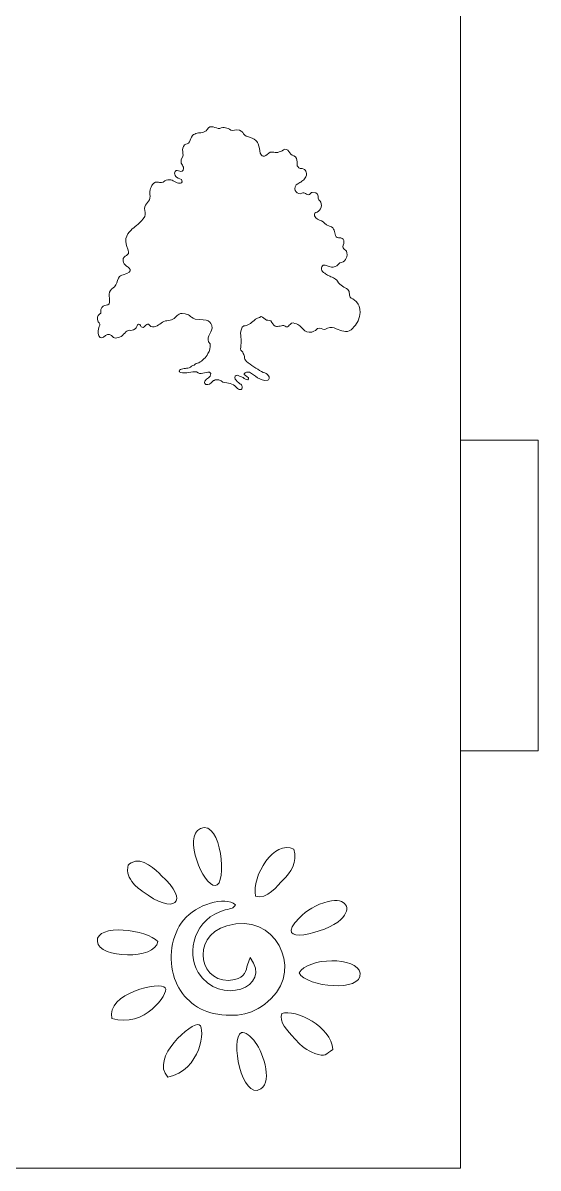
# Model space of a CAD drawing. Header units: millimetres. Extents: x -267 to -97, y 126 to 420.
# Drawn here: x -163.4 to -97, y 125.5 to 273 of the extents above; entities that cross this region are included whole.
import ezdxf

# ---------------------------------------------------------------- set-up
doc = ezdxf.new("R2010")
doc.units = ezdxf.units.MM
doc.header["$MEASUREMENT"] = 0
doc.layers.add('layer 1', color=7, linetype='Continuous')

msp = doc.modelspace()

# ---------------------------------------------------------------- linework, layer by layer
at = {"layer": 'layer 1', "color": 250, "lineweight": 9}
for points, knots in [([(-256.9995, 420.5), (-256.9995, 420.5), (-106.9995, 420.5), (-106.9995, 420.5), (-106.9995, 420.5), (-106.9995, 420.5), (-106.9995, 125.5), (-106.9995, 125.5), (-106.9995, 125.5), (-106.9995, 125.5), (-256.9995, 125.5), (-256.9995, 125.5), (-256.9995, 125.5), (-256.9995, 125.5), (-256.9995, 420.5), (-256.9995, 420.5)], [0, 0, 0, 0, 0.2, 0.2, 0.2, 0.2, 0.4, 0.4, 0.4, 0.4, 0.6, 0.6, 0.6, 0.6, 1, 1, 1, 1]), ([(-139.6244, 259.2688), (-139.1998, 260.023), (-138.559, 259.3631), (-137.9928, 259.4008), (-137.9928, 259.4008), (-137.5086, 259.646), (-137.0093, 259.4763), (-136.5847, 259.2029), (-136.5847, 259.2029), (-136.2196, 259.0331), (-136.0185, 259.3395), (-135.4746, 259.1745), (-135.4746, 259.1745), (-134.8265, 258.8681), (-135.1431, 258.7031), (-134.6178, 258.4298), (-134.6178, 258.4298), (-133.2712, 258.1022), (-133.1687, 257.5836), (-133.0607, 257.4116), (-133.0607, 257.4116), (-132.9043, 257.0439), (-132.8372, 256.6385), (-132.7925, 256.2331), (-132.7925, 256.2331), (-132.6733, 255.8372), (-132.2561, 255.5803), (-131.6973, 256.2331), (-131.6973, 256.2331), (-131.2651, 256.5914), (-130.8032, 256.12), (-130.3562, 256.3745), (-130.3562, 256.3745), (-130.088, 256.4216), (-129.8794, 256.6573), (-129.6112, 256.7328), (-129.6112, 256.7328), (-129.3355, 256.7705), (-129.1642, 256.4687), (-128.9854, 256.2802), (-128.9854, 256.2802), (-128.8811, 255.9408), (-128.501, 255.9408), (-128.2701, 255.7429), (-128.2701, 255.7429), (-128.0317, 255.5261), (-128.0466, 255.1583), (-128.0541, 254.8566), (-128.0541, 254.8566), (-128.0466, 254.6374), (-128.0653, 254.5785), (-127.8231, 254.3381), (-127.8231, 254.3381), (-127.5716, 254.1189), (-127.4971, 254.3428), (-127.1749, 254.159), (-127.1749, 254.159), (-127.0035, 254.0365), (-126.5378, 253.6357), (-127.0854, 252.9146), (-127.0854, 252.9146), (-127.2271, 252.726), (-127.4282, 252.6506), (-127.5698, 252.4997), (-127.5698, 252.4997), (-127.8137, 252.3748), (-127.7765, 252.3748), (-128.1584, 252.1226), (-128.1584, 252.1226), (-128.6799, 251.4556), (-127.9535, 250.7721), (-127.4431, 251.0573), (-127.4431, 251.0573), (-127.0854, 251.3118), (-126.8248, 250.765), (-126.4596, 250.897), (-126.4596, 250.897), (-126.3479, 251.0007), (-126.2436, 251.161), (-126.1021, 251.1704), (-126.1021, 251.1704), (-125.3178, 251.2671), (-125.3365, 250.7015), (-125.3495, 250.4256), (-125.3495, 250.4256), (-125.2527, 250.0886), (-125.0664, 250.0957), (-124.9919, 249.926), (-124.9919, 249.926), (-124.9025, 249.6337), (-124.8895, 249.3343), (-125.0292, 249.0681), (-125.0292, 249.0681), (-125.141, 248.7475), (-125.4241, 248.6627), (-125.655, 248.5684), (-125.655, 248.5684), (-125.7891, 248.5118), (-125.8562, 248.3233), (-125.7966, 248.1629), (-125.7966, 248.1629), (-125.5954, 247.7293), (-125.2527, 247.6256), (-124.9248, 247.5219), (-124.9248, 247.5219), (-124.5226, 247.3994), (-124.5542, 247.0128), (-123.8669, 246.8243), (-123.8669, 246.8243), (-123.12, 246.5532), (-123.2634, 246.0795), (-123.1145, 245.6269), (-123.1145, 245.6269), (-122.876, 245.0612), (-122.2334, 245.5774), (-122.0398, 244.974), (-122.0398, 244.974), (-122.0155, 244.8114), (-121.9745, 244.7501), (-122.131, 244.3542), (-122.131, 244.3542), (-122.28, 243.7319), (-121.602, 243.9959), (-121.5945, 243.1097), (-121.5945, 243.1097), (-121.6114, 242.7703), (-121.7659, 242.6101), (-121.9224, 242.365), (-121.9224, 242.365), (-122.1161, 242.0444), (-122.5333, 242.2708), (-122.727, 241.9124), (-122.727, 241.9124), (-122.958, 241.5825), (-123.3343, 241.5566), (-123.6211, 241.5259), (-123.6211, 241.5259), (-124.07, 241.6626), (-124.2991, 241.8465), (-124.6716, 241.7993), (-124.6716, 241.7993), (-124.8429, 241.7333), (-124.9472, 241.5071), (-124.9248, 241.2808), (-124.9248, 241.2808), (-124.8951, 240.9886), (-124.6567, 240.9037), (-124.4927, 240.7623), (-124.4927, 240.7623), (-124.3363, 240.6397), (-124.165, 240.536), (-123.9936, 240.47), (-123.9936, 240.47), (-123.6062, 240.2249), (-123.1218, 240.1684), (-122.8314, 239.7158), (-122.8314, 239.7158), (-122.5035, 239.1124), (-121.9522, 238.9993), (-121.5051, 238.6599), (-121.5051, 238.6599), (-121.1698, 238.3582), (-121.4679, 237.8208), (-121.0954, 237.5475), (-121.0954, 237.5475), (-120.775, 237.472), (-120.5142, 237.1892), (-120.2758, 236.9157), (-120.2758, 236.9157), (-120.0468, 236.666), (-119.3203, 235.0632), (-121.0954, 233.4558), (-121.0954, 233.4558), (-121.684, 233.0316), (-122.4067, 233.3521), (-122.9953, 233.6067), (-122.9953, 233.6067), (-123.3305, 233.8706), (-123.6974, 233.7787), (-124.1202, 233.682), (-124.1202, 233.682), (-124.6473, 233.3073), (-124.8355, 233.7198), (-125.208, 233.701), (-125.208, 233.701), (-125.506, 233.7387), (-125.5954, 233.3238), (-125.8711, 233.2956), (-125.8711, 233.2956), (-126.2584, 233.0504), (-126.6906, 233.1259), (-127.0706, 233.3427), (-127.0706, 233.3427), (-127.3984, 233.6632), (-127.7188, 234.0969), (-128.1211, 234.2195), (-128.1211, 234.2195), (-128.367, 234.2666), (-128.7543, 234.5494), (-128.9257, 234.1534), (-128.9257, 234.1534), (-129.1046, 234.0498), (-129.2163, 233.7481), (-129.4622, 233.833), (-129.4622, 233.833), (-129.8272, 234.2289), (-130.304, 233.8612), (-130.7139, 233.8801), (-130.7139, 233.8801), (-130.9597, 233.9178), (-131.146, 234.1912), (-131.3098, 234.4269), (-131.3098, 234.4269), (-131.4365, 234.7946), (-131.7644, 234.6532), (-132.0027, 234.7191), (-132.0027, 234.7191), (-132.2338, 234.8417), (-132.4125, 235.1151), (-132.6658, 235.1716), (-132.6658, 235.1716), (-132.949, 234.9266), (-133.3885, 235.0396), (-133.5971, 234.6532), (-133.5971, 234.6532), (-134.0218, 234.3231), (-134.4092, 233.9932), (-134.9158, 233.9743), (-134.9158, 233.9743), (-135.2958, 233.8706), (-135.2213, 233.3332), (-135.348, 233.0033), (-135.348, 233.0033), (-135.2064, 232.3811), (-135.266, 231.6645), (-135.3331, 231.0046), (-135.3331, 231.0046), (-135.3182, 230.7218), (-135.0425, 230.6935), (-134.9755, 230.4389), (-134.9755, 230.4389), (-134.6904, 229.9801), (-135.0257, 229.8544), (-134.5806, 229.383), (-134.5806, 229.383), (-134.2677, 229.1379), (-133.9547, 228.9211), (-133.6344, 228.7231), (-133.6344, 228.7231), (-133.1967, 228.4875), (-132.9918, 228.2753), (-132.651, 228.1103), (-132.651, 228.1103), (-132.2933, 227.8747), (-132.0698, 227.9595), (-131.8463, 227.7049), (-131.8463, 227.7049), (-131.4365, 227.2854), (-131.7382, 227.0261), (-131.8276, 226.9672), (-131.8276, 226.9672), (-132.3957, 226.8375), (-132.7105, 227.1204), (-133.1278, 227.2996), (-133.1278, 227.2996), (-133.478, 227.5635), (-133.8281, 227.818), (-134.2006, 227.9972), (-134.2006, 227.9972), (-134.5005, 228.016), (-134.6775, 228.0396), (-134.8861, 227.818), (-134.8861, 227.818), (-134.9847, 227.6624), (-134.5061, 227.5164), (-134.3273, 227.2712), (-134.3273, 227.2712), (-134.29, 227.1958), (-134.305, 227.0732), (-134.3794, 227.0261), (-134.3794, 227.0261), (-134.6104, 227.0544), (-134.8116, 227.1486), (-134.9903, 227.3184), (-134.9903, 227.3184), (-135.3256, 227.4032), (-135.9812, 227.9335), (-136.0632, 227.3467), (-136.0632, 227.3467), (-136.0185, 227.0167), (-135.8603, 226.9082), (-135.564, 226.6207), (-135.564, 226.6207), (-135.3387, 226.4722), (-135.2288, 226.4699), (-135.1692, 226.2813), (-135.1692, 226.2813), (-135.0406, 226.0598), (-135.132, 225.9042), (-135.2734, 225.8005), (-135.2734, 225.8005), (-135.4299, 225.7345), (-135.5715, 225.8288), (-135.7056, 225.8948), (-135.7056, 225.8948), (-136.1601, 226.4416), (-136.7263, 226.649), (-137.3521, 226.6678), (-137.3521, 226.6678), (-137.76, 226.649), (-137.8531, 227.1322), (-138.6037, 227.045), (-138.6037, 227.045), (-138.8589, 226.8847), (-138.7844, 226.9437), (-138.9092, 226.847), (-138.9092, 226.847), (-139.1327, 226.5359), (-139.4829, 226.319), (-139.8033, 226.4416), (-139.8033, 226.4416), (-139.9001, 226.5452), (-139.9951, 226.5429), (-139.9448, 226.847), (-139.9448, 226.847), (-139.7361, 227.2806), (-139.1774, 227.2618), (-139.1774, 227.8369), (-139.1774, 227.8369), (-139.2147, 227.9123), (-139.2445, 227.9877), (-139.319, 228.0254), (-139.319, 228.0254), (-139.8629, 228.0537), (-140.5036, 227.5729), (-140.9953, 228.0632), (-140.9953, 228.0632), (-141.6435, 228.1103), (-142.3588, 227.7992), (-143.0739, 227.9783), (-143.0739, 227.9783), (-143.1634, 228.0254), (-143.2528, 228.1197), (-143.2156, 228.2517), (-143.2156, 228.2517), (-142.8728, 228.5817), (-142.3588, 228.412), (-141.9639, 228.5911), (-141.9639, 228.5911), (-141.7254, 228.6289), (-141.5764, 228.9493), (-141.3231, 228.9305), (-141.3231, 228.9305), (-141.1443, 229.0908), (-140.9283, 229.1568), (-140.7122, 229.2228), (-140.7122, 229.2228), (-140.2801, 229.4962), (-139.8033, 229.8639), (-139.535, 230.4012), (-139.535, 230.4012), (-139.2519, 230.7218), (-139.2072, 231.2214), (-139.2668, 231.6645), (-139.2668, 231.6645), (-139.9075, 232.334), (-139.088, 233.0221), (-138.9986, 233.701), (-138.9986, 233.701), (-139.101, 234.6979), (-139.5108, 234.745), (-141.1593, 234.8511), (-141.1593, 234.8511), (-142.1092, 235.1811), (-141.6528, 235.4639), (-142.843, 235.5771), (-142.843, 235.5771), (-143.4502, 235.6172), (-143.6253, 235.0208), (-144.0574, 234.8511), (-144.0574, 234.8511), (-144.3163, 234.7214), (-144.4839, 234.6743), (-144.8099, 234.6249), (-144.8099, 234.6249), (-145.3985, 234.6532), (-145.7561, 234.0969), (-146.2702, 233.8801), (-146.2702, 233.8801), (-146.5384, 233.8235), (-146.8736, 233.7952), (-147.0599, 234.0592), (-147.0599, 234.0592), (-147.4324, 234.54), (-147.6262, 233.6538), (-148.0284, 233.7952), (-148.0284, 233.7952), (-148.17, 233.8235), (-148.2147, 234.0215), (-148.2967, 234.1534), (-148.2967, 234.1534), (-148.9263, 234.3326), (-148.3581, 233.5077), (-149.4589, 233.3804), (-149.4589, 233.3804), (-150.0177, 233.5784), (-150.2301, 232.9538), (-150.7255, 232.6167), (-150.7255, 232.6167), (-151.2638, 232.3646), (-151.6494, 232.2585), (-151.9623, 232.7487), (-151.9623, 232.7487), (-152.2976, 233.0692), (-152.6142, 232.7888), (-153.0054, 232.5413), (-153.0054, 232.5413), (-153.2028, 232.4353), (-153.3779, 232.2938), (-153.5715, 232.7016), (-153.5715, 232.7016), (-153.7578, 233.0316), (-153.6833, 233.5596), (-153.5343, 233.8801), (-153.5343, 233.8801), (-153.3126, 234.5212), (-153.6666, 234.1794), (-153.7802, 234.8323), (-153.7802, 234.8323), (-153.8397, 235.2093), (-153.5343, 235.4262), (-153.3331, 235.6242), (-153.3331, 235.6242), (-153.3033, 235.775), (-153.3257, 235.9447), (-153.3182, 236.0956), (-153.3182, 236.0956), (-153.2139, 236.4538), (-152.9085, 236.6329), (-152.6552, 236.6424), (-152.6552, 236.6424), (-151.8729, 236.6801), (-152.372, 237.7266), (-152.2305, 238.3205), (-152.2305, 238.3205), (-152.1038, 238.6693), (-151.7984, 238.7919), (-151.5823, 239.0181), (-151.5823, 239.0181), (-151.2918, 239.2821), (-151.2247, 239.7535), (-151.0459, 240.1307), (-151.0459, 240.1307), (-150.9416, 240.4512), (-150.6734, 240.47), (-150.4573, 240.536), (-150.4573, 240.536), (-148.8518, 240.991), (-149.8575, 241.5683), (-150.0103, 241.6862), (-150.0103, 241.6862), (-150.2264, 241.8087), (-150.4648, 242.035), (-150.4722, 242.365), (-150.4722, 242.365), (-150.5095, 243.2299), (-149.485, 242.8999), (-149.8166, 243.7225), (-149.8166, 243.7225), (-150.5653, 245.469), (-149.7458, 245.9286), (-149.2802, 246.466), (-149.2802, 246.466), (-149.01, 246.7065), (-148.8611, 246.8124), (-148.5425, 247.0693), (-148.5425, 247.0693), (-148.2296, 247.3333), (-147.9018, 247.6256), (-147.6708, 248.0499), (-147.6708, 248.0499), (-147.5107, 248.4505), (-147.6932, 248.7381), (-147.7006, 249.0869), (-147.7006, 249.0869), (-147.6708, 249.7563), (-146.9631, 249.9637), (-146.9854, 250.6708), (-146.9854, 250.6708), (-147.0823, 251.2269), (-146.9333, 251.7738), (-146.6874, 252.2075), (-146.6874, 252.2075), (-146.0951, 252.7637), (-145.9126, 252.3583), (-145.5252, 252.4338), (-145.5252, 252.4338), (-145.2122, 252.4525), (-144.9962, 252.8485), (-144.6833, 252.7732), (-144.6833, 252.7732), (-144.184, 252.9146), (-143.7966, 252.4338), (-143.3198, 252.3489), (-143.3198, 252.3489), (-143.1857, 252.3772), (-142.9324, 252.2452), (-142.8728, 252.528), (-142.8728, 252.528), (-142.8282, 253.1031), (-143.3794, 252.8485), (-143.588, 253.1125), (-143.588, 253.1125), (-143.7296, 253.2445), (-143.8115, 253.4425), (-143.8265, 253.6593), (-143.8265, 253.6593), (-143.6476, 254.4513), (-143.0442, 253.5274), (-142.7313, 254.0176), (-142.7313, 254.0176), (-142.5189, 254.72), (-143.1056, 254.5785), (-142.9845, 255.4035), (-142.9845, 255.4035), (-142.6586, 255.8866), (-142.7313, 256.0728), (-142.7834, 256.4216), (-142.7834, 256.4216), (-142.8282, 256.714), (-142.7387, 257.0533), (-142.5375, 257.2796), (-142.5375, 257.2796), (-142.3661, 257.553), (-142.016, 257.2796), (-141.8894, 257.685), (-141.8894, 257.685), (-141.8223, 257.9773), (-141.6882, 258.2413), (-141.5168, 258.4769), (-141.5168, 258.4769), (-141.3529, 258.6937), (-141.122, 258.7031), (-140.9283, 258.8163), (-140.9283, 258.8163), (-140.4961, 258.8634), (-140.0417, 258.7738), (-139.6244, 259.2688)], [0, 0, 0, 0, 0.00724638, 0.00724638, 0.00724638, 0.00724638, 0.01449275, 0.01449275, 0.01449275, 0.01449275, 0.02173913, 0.02173913, 0.02173913, 0.02173913, 0.02898551, 0.02898551, 0.02898551, 0.02898551, 0.03623188, 0.03623188, 0.03623188, 0.03623188, 0.04347826, 0.04347826, 0.04347826, 0.04347826, 0.05072464, 0.05072464, 0.05072464, 0.05072464, 0.05797101, 0.05797101, 0.05797101, 0.05797101, 0.06521739, 0.06521739, 0.06521739, 0.06521739, 0.07246377, 0.07246377, 0.07246377, 0.07246377, 0.07971014, 0.07971014, 0.07971014, 0.07971014, 0.08695652, 0.08695652, 0.08695652, 0.08695652, 0.0942029, 0.0942029, 0.0942029, 0.0942029, 0.10144928, 0.10144928, 0.10144928, 0.10144928, 0.10869565, 0.10869565, 0.10869565, 0.10869565, 0.11594203, 0.11594203, 0.11594203, 0.11594203, 0.12318841, 0.12318841, 0.12318841, 0.12318841, 0.13043478, 0.13043478, 0.13043478, 0.13043478, 0.13768116, 0.13768116, 0.13768116, 0.13768116, 0.14492754, 0.14492754, 0.14492754, 0.14492754, 0.15217391, 0.15217391, 0.15217391, 0.15217391, 0.15942029, 0.15942029, 0.15942029, 0.15942029, 0.16666667, 0.16666667, 0.16666667, 0.16666667, 0.17391304, 0.17391304, 0.17391304, 0.17391304, 0.18115942, 0.18115942, 0.18115942, 0.18115942, 0.1884058, 0.1884058, 0.1884058, 0.1884058, 0.19565217, 0.19565217, 0.19565217, 0.19565217, 0.20289855, 0.20289855, 0.20289855, 0.20289855, 0.21014493, 0.21014493, 0.21014493, 0.21014493, 0.2173913, 0.2173913, 0.2173913, 0.2173913, 0.22463768, 0.22463768, 0.22463768, 0.22463768, 0.23188406, 0.23188406, 0.23188406, 0.23188406, 0.23913043, 0.23913043, 0.23913043, 0.23913043, 0.24637681, 0.24637681, 0.24637681, 0.24637681, 0.25362319, 0.25362319, 0.25362319, 0.25362319, 0.26086957, 0.26086957, 0.26086957, 0.26086957, 0.26811594, 0.26811594, 0.26811594, 0.26811594, 0.27536232, 0.27536232, 0.27536232, 0.27536232, 0.2826087, 0.2826087, 0.2826087, 0.2826087, 0.28985507, 0.28985507, 0.28985507, 0.28985507, 0.29710145, 0.29710145, 0.29710145, 0.29710145, 0.30434783, 0.30434783, 0.30434783, 0.30434783, 0.3115942, 0.3115942, 0.3115942, 0.3115942, 0.31884058, 0.31884058, 0.31884058, 0.31884058, 0.32608696, 0.32608696, 0.32608696, 0.32608696, 0.33333333, 0.33333333, 0.33333333, 0.33333333, 0.34057971, 0.34057971, 0.34057971, 0.34057971, 0.34782609, 0.34782609, 0.34782609, 0.34782609, 0.35507246, 0.35507246, 0.35507246, 0.35507246, 0.36231884, 0.36231884, 0.36231884, 0.36231884, 0.36956522, 0.36956522, 0.36956522, 0.36956522, 0.37681159, 0.37681159, 0.37681159, 0.37681159, 0.38405797, 0.38405797, 0.38405797, 0.38405797, 0.39130435, 0.39130435, 0.39130435, 0.39130435, 0.39855072, 0.39855072, 0.39855072, 0.39855072, 0.4057971, 0.4057971, 0.4057971, 0.4057971, 0.41304348, 0.41304348, 0.41304348, 0.41304348, 0.42028986, 0.42028986, 0.42028986, 0.42028986, 0.42753623, 0.42753623, 0.42753623, 0.42753623, 0.43478261, 0.43478261, 0.43478261, 0.43478261, 0.44202899, 0.44202899, 0.44202899, 0.44202899, 0.44927536, 0.44927536, 0.44927536, 0.44927536, 0.45652174, 0.45652174, 0.45652174, 0.45652174, 0.46376812, 0.46376812, 0.46376812, 0.46376812, 0.47101449, 0.47101449, 0.47101449, 0.47101449, 0.47826087, 0.47826087, 0.47826087, 0.47826087, 0.48550725, 0.48550725, 0.48550725, 0.48550725, 0.49275362, 0.49275362, 0.49275362, 0.49275362, 0.5, 0.5, 0.5, 0.5, 0.50724638, 0.50724638, 0.50724638, 0.50724638, 0.51449275, 0.51449275, 0.51449275, 0.51449275, 0.52173913, 0.52173913, 0.52173913, 0.52173913, 0.52898551, 0.52898551, 0.52898551, 0.52898551, 0.53623188, 0.53623188, 0.53623188, 0.53623188, 0.54347826, 0.54347826, 0.54347826, 0.54347826, 0.55072464, 0.55072464, 0.55072464, 0.55072464, 0.55797101, 0.55797101, 0.55797101, 0.55797101, 0.56521739, 0.56521739, 0.56521739, 0.56521739, 0.57246377, 0.57246377, 0.57246377, 0.57246377, 0.57971014, 0.57971014, 0.57971014, 0.57971014, 0.58695652, 0.58695652, 0.58695652, 0.58695652, 0.5942029, 0.5942029, 0.5942029, 0.5942029, 0.60144928, 0.60144928, 0.60144928, 0.60144928, 0.60869565, 0.60869565, 0.60869565, 0.60869565, 0.61594203, 0.61594203, 0.61594203, 0.61594203, 0.62318841, 0.62318841, 0.62318841, 0.62318841, 0.63043478, 0.63043478, 0.63043478, 0.63043478, 0.63768116, 0.63768116, 0.63768116, 0.63768116, 0.64492754, 0.64492754, 0.64492754, 0.64492754, 0.65217391, 0.65217391, 0.65217391, 0.65217391, 0.65942029, 0.65942029, 0.65942029, 0.65942029, 0.66666667, 0.66666667, 0.66666667, 0.66666667, 0.67391304, 0.67391304, 0.67391304, 0.67391304, 0.68115942, 0.68115942, 0.68115942, 0.68115942, 0.6884058, 0.6884058, 0.6884058, 0.6884058, 0.69565217, 0.69565217, 0.69565217, 0.69565217, 0.70289855, 0.70289855, 0.70289855, 0.70289855, 0.71014493, 0.71014493, 0.71014493, 0.71014493, 0.7173913, 0.7173913, 0.7173913, 0.7173913, 0.72463768, 0.72463768, 0.72463768, 0.72463768, 0.73188406, 0.73188406, 0.73188406, 0.73188406, 0.73913043, 0.73913043, 0.73913043, 0.73913043, 0.74637681, 0.74637681, 0.74637681, 0.74637681, 0.75362319, 0.75362319, 0.75362319, 0.75362319, 0.76086957, 0.76086957, 0.76086957, 0.76086957, 0.76811594, 0.76811594, 0.76811594, 0.76811594, 0.77536232, 0.77536232, 0.77536232, 0.77536232, 0.7826087, 0.7826087, 0.7826087, 0.7826087, 0.78985507, 0.78985507, 0.78985507, 0.78985507, 0.79710145, 0.79710145, 0.79710145, 0.79710145, 0.80434783, 0.80434783, 0.80434783, 0.80434783, 0.8115942, 0.8115942, 0.8115942, 0.8115942, 0.81884058, 0.81884058, 0.81884058, 0.81884058, 0.82608696, 0.82608696, 0.82608696, 0.82608696, 0.83333333, 0.83333333, 0.83333333, 0.83333333, 0.84057971, 0.84057971, 0.84057971, 0.84057971, 0.84782609, 0.84782609, 0.84782609, 0.84782609, 0.85507246, 0.85507246, 0.85507246, 0.85507246, 0.86231884, 0.86231884, 0.86231884, 0.86231884, 0.86956522, 0.86956522, 0.86956522, 0.86956522, 0.87681159, 0.87681159, 0.87681159, 0.87681159, 0.88405797, 0.88405797, 0.88405797, 0.88405797, 0.89130435, 0.89130435, 0.89130435, 0.89130435, 0.89855072, 0.89855072, 0.89855072, 0.89855072, 0.9057971, 0.9057971, 0.9057971, 0.9057971, 0.91304348, 0.91304348, 0.91304348, 0.91304348, 0.92028986, 0.92028986, 0.92028986, 0.92028986, 0.92753623, 0.92753623, 0.92753623, 0.92753623, 0.93478261, 0.93478261, 0.93478261, 0.93478261, 0.94202899, 0.94202899, 0.94202899, 0.94202899, 0.94927536, 0.94927536, 0.94927536, 0.94927536, 0.95652174, 0.95652174, 0.95652174, 0.95652174, 0.96376812, 0.96376812, 0.96376812, 0.96376812, 0.97101449, 0.97101449, 0.97101449, 0.97101449, 0.97826087, 0.97826087, 0.97826087, 0.97826087, 0.98550725, 0.98550725, 0.98550725, 0.98550725, 1, 1, 1, 1]), ([(-106.9995, 219.2504), (-106.9995, 219.2504), (-96.9995, 219.2504), (-96.9995, 219.2504), (-96.9995, 219.2504), (-96.9995, 219.2504), (-96.9995, 179.2504), (-96.9995, 179.2504), (-96.9995, 179.2504), (-96.9995, 179.2504), (-106.9995, 179.2504), (-106.9995, 179.2504), (-106.9995, 179.2504), (-106.9995, 179.2504), (-106.9995, 219.2504), (-106.9995, 219.2504)], [0, 0, 0, 0, 0.2, 0.2, 0.2, 0.2, 0.4, 0.4, 0.4, 0.4, 0.6, 0.6, 0.6, 0.6, 1, 1, 1, 1]), ([(-140.4847, 169.2438), (-142.82, 168.2284), (-140.0988, 161.8228), (-138.6034, 161.8784), (-138.6034, 161.8784), (-136.9679, 161.9389), (-137.7973, 170.4124), (-140.4847, 169.2438)], [0, 0, 0, 0, 0.33333333, 0.33333333, 0.33333333, 0.33333333, 1, 1, 1, 1]), ([(-133.411, 160.5182), (-131.9907, 160.0173), (-130.5049, 161.9568), (-129.8565, 162.6153), (-129.8565, 162.6153), (-128.9319, 163.554), (-127.9121, 164.9096), (-128.473, 166.5838), (-128.473, 166.5838), (-130.9949, 167.8719), (-133.9222, 163.1315), (-133.411, 160.5182)], [0, 0, 0, 0, 0.25, 0.25, 0.25, 0.25, 0.5, 0.5, 0.5, 0.5, 1, 1, 1, 1]), ([(-149.4083, 164.8385), (-149.8239, 164.5755), (-149.8937, 164.6294), (-149.8831, 163.8106), (-149.8831, 163.8106), (-149.877, 163.3375), (-149.7312, 163.063), (-149.5158, 162.6953), (-149.5158, 162.6953), (-149.0342, 161.8739), (-148.7038, 161.7166), (-148.011, 161.1846), (-148.011, 161.1846), (-143.7893, 157.9429), (-141.7877, 159.81), (-145.5429, 163.2012), (-145.5429, 163.2012), (-146.1652, 163.7631), (-147.9954, 165.7334), (-149.4083, 164.8385)], [0, 0, 0, 0, 0.16666667, 0.16666667, 0.16666667, 0.16666667, 0.33333333, 0.33333333, 0.33333333, 0.33333333, 0.5, 0.5, 0.5, 0.5, 0.66666667, 0.66666667, 0.66666667, 0.66666667, 1, 1, 1, 1]), ([(-134.114, 152.6154), (-131.0881, 148.7856), (-138.0722, 146.2521), (-140.798, 150.7079), (-140.798, 150.7079), (-142.3794, 153.2929), (-141.2551, 157.7366), (-137.307, 158.7431), (-137.307, 158.7431), (-136.3363, 158.9905), (-136.3715, 158.8702), (-135.9967, 159.4159), (-135.9967, 159.4159), (-137.348, 160.5665), (-140.9843, 159.5082), (-142.6936, 157.4237), (-142.6936, 157.4237), (-144.2346, 155.5446), (-144.7181, 152.4114), (-143.8413, 149.9296), (-143.8413, 149.9296), (-143.0658, 147.7346), (-141.1733, 145.8756), (-138.8458, 145.4303), (-138.8458, 145.4303), (-135.7669, 144.8411), (-133.6198, 145.2021), (-131.3815, 147.355), (-131.3815, 147.355), (-127.2979, 151.283), (-130.8649, 158.5156), (-137.0786, 156.7178), (-137.0786, 156.7178), (-142.0294, 155.2855), (-140.5429, 148.7981), (-136.0785, 149.7817), (-136.0785, 149.7817), (-134.7745, 150.069), (-134.6045, 150.9287), (-134.442, 151.6925), (-134.442, 151.6925), (-134.442, 151.6925), (-134.114, 152.6154), (-134.114, 152.6154)], [0, 0, 0, 0, 0.08333333, 0.08333333, 0.08333333, 0.08333333, 0.16666667, 0.16666667, 0.16666667, 0.16666667, 0.25, 0.25, 0.25, 0.25, 0.33333333, 0.33333333, 0.33333333, 0.33333333, 0.41666667, 0.41666667, 0.41666667, 0.41666667, 0.5, 0.5, 0.5, 0.5, 0.58333333, 0.58333333, 0.58333333, 0.58333333, 0.66666667, 0.66666667, 0.66666667, 0.66666667, 0.75, 0.75, 0.75, 0.75, 0.83333333, 0.83333333, 0.83333333, 0.83333333, 1, 1, 1, 1]), ([(-124.0361, 159.8373), (-125.6223, 159.4705), (-126.8346, 158.6467), (-127.7367, 157.7493), (-127.7367, 157.7493), (-131.5813, 153.9247), (-124.1586, 155.8006), (-122.4052, 157.5112), (-122.4052, 157.5112), (-120.8938, 158.9859), (-121.7464, 160.3668), (-124.0361, 159.8373)], [0, 0, 0, 0, 0.25, 0.25, 0.25, 0.25, 0.5, 0.5, 0.5, 0.5, 1, 1, 1, 1]), ([(-145.9981, 154.674), (-147.2519, 156.2255), (-153.9965, 157.0662), (-153.7828, 154.6844), (-153.7828, 154.6844), (-153.5827, 152.4555), (-146.2527, 152.325), (-145.9981, 154.674)], [0, 0, 0, 0, 0.33333333, 0.33333333, 0.33333333, 0.33333333, 1, 1, 1, 1]), ([(-127.8002, 150.6429), (-126.8131, 148.7968), (-119.6372, 148.1208), (-119.9431, 150.5883), (-119.9431, 150.5883), (-120.2202, 152.8228), (-126.7513, 152.6299), (-127.8002, 150.6429)], [0, 0, 0, 0, 0.33333333, 0.33333333, 0.33333333, 0.33333333, 1, 1, 1, 1]), ([(-151.8996, 144.7702), (-147.7554, 143.4654), (-144.5154, 147.9672), (-145.0243, 148.734), (-145.0243, 148.734), (-145.5983, 149.599), (-152.7362, 148.007), (-151.8996, 144.7702)], [0, 0, 0, 0, 0.33333333, 0.33333333, 0.33333333, 0.33333333, 1, 1, 1, 1]), ([(-130.0261, 145.4227), (-130.3737, 144.3025), (-129.3585, 143.2492), (-128.3339, 142.148), (-128.3339, 142.148), (-128.3339, 142.148), (-128.1461, 141.937), (-128.1461, 141.937), (-128.1461, 141.937), (-127.5858, 141.2767), (-126.7568, 140.6289), (-125.7719, 140.2601), (-125.7719, 140.2601), (-124.4134, 139.7514), (-124.3088, 140.1805), (-123.4567, 140.7687), (-123.4567, 140.7687), (-123.5954, 143.7397), (-128.2128, 145.9832), (-130.0261, 145.4227)], [0, 0, 0, 0, 0.16666667, 0.16666667, 0.16666667, 0.16666667, 0.33333333, 0.33333333, 0.33333333, 0.33333333, 0.5, 0.5, 0.5, 0.5, 0.66666667, 0.66666667, 0.66666667, 0.66666667, 1, 1, 1, 1]), ([(-144.7091, 137.2263), (-140.4367, 138.0449), (-139.8257, 143.5183), (-140.6501, 143.9487), (-140.6501, 143.9487), (-141.5801, 144.4342), (-147.0411, 139.6637), (-144.7091, 137.2263)], [0, 0, 0, 0, 0.33333333, 0.33333333, 0.33333333, 0.33333333, 1, 1, 1, 1]), ([(-135.214, 142.9522), (-136.7089, 142.2396), (-135.1907, 134.1651), (-132.7277, 135.6922), (-132.7277, 135.6922), (-131.0905, 136.7072), (-132.6083, 140.8443), (-133.6247, 141.9627), (-133.6247, 141.9627), (-133.9366, 142.3058), (-134.7781, 143.1599), (-135.214, 142.9522)], [0, 0, 0, 0, 0.25, 0.25, 0.25, 0.25, 0.5, 0.5, 0.5, 0.5, 1, 1, 1, 1])]:
    msp.add_open_spline(points, degree=3, knots=knots, dxfattribs=at)

doc.saveas('drawing.dxf')
